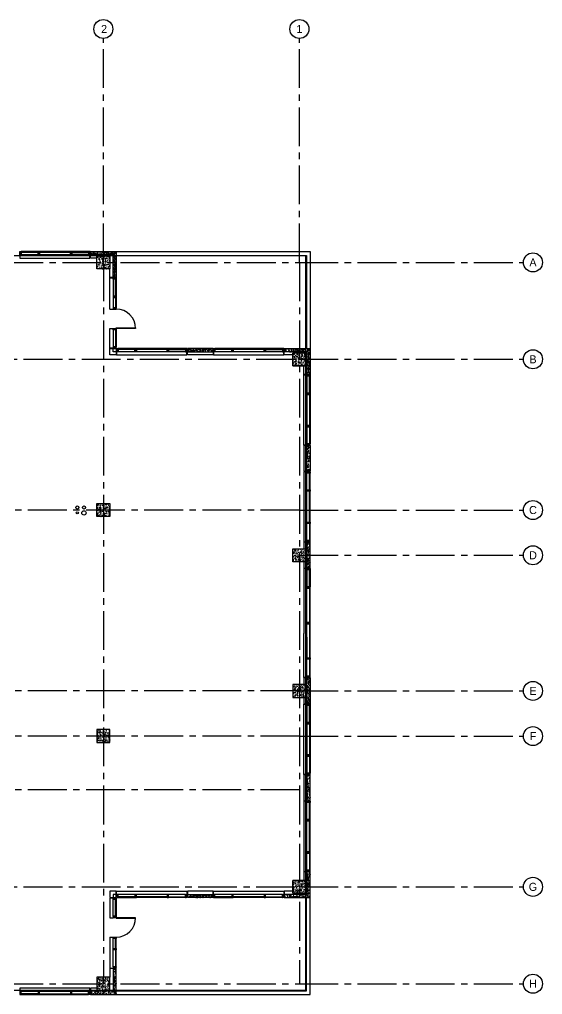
# Model space of a CAD drawing. Header units: inches. Extents: x 6059 to 9323, y 5310 to 7121.
# Drawn here: x 8352 to 9323, y 5310 to 7121 of the extents above; entities that cross this region are included whole.
import ezdxf
from ezdxf.enums import TextEntityAlignment as Align

# ---------------------------------------------------------------- set-up
doc = ezdxf.new("R2010")
doc.units = ezdxf.units.IN
doc.header["$LTSCALE"] = 96
doc.header["$MEASUREMENT"] = 0
doc.header["$PDSIZE"] = 1.5
doc.linetypes.add('CENTER2', pattern=[1.125, 0.75, -0.125, 0.125, -0.125])
doc.layers.get('0').update_dxf_attribs({"linetype": 'CONTINUOUS'})
for name, color, linetype in [('A_0_BLDGRD', 35, 'CENTER2'), ('A_0_COL-GRID', 40, 'CONTINUOUS'), ('A_0_CONST', 11, 'CONTINUOUS'), ('A_0_DIMGRD', 9, 'CENTER2'), ('A_1-8_COL', 7, 'CONTINUOUS'), ('A_1-8_COL_H', 6, 'CONTINUOUS'), ('A_1-8_CW_GLASS', 1, 'CONTINUOUS'), ('A_1-8_CW_GYP', 2, 'CONTINUOUS'), ('A_1-8_CW_MULL', 2, 'CONTINUOUS'), ('A_1-8_CW_PC', 2, 'CONTINUOUS'), ('A_1-8_CW_PC_H', 6, 'CONTINUOUS'), ('A_1-8_CW_SILL', 9, 'CONTINUOUS'), ('A_1-8_SLEEVE', 9, 'CONTINUOUS'), ('A_1_CW_SLAB', 66, 'CONTINUOUS'), ('A_2-8_CW_GLASS', 1, 'CONTINUOUS'), ('A_2-8_CW_GYP', 2, 'CONTINUOUS'), ('A_2-8_CW_MULL', 2, 'CONTINUOUS'), ('A_2-8_CW_SILL', 9, 'CONTINUOUS'), ('A_8-9_COPING', 1, 'CONTINUOUS'), ('A_8_COL', 7, 'CONTINUOUS'), ('A_8_COL_H', 6, 'CONTINUOUS'), ('A_8_CW_GLASS', 1, 'CONTINUOUS'), ('A_8_CW_GYP', 2, 'CONTINUOUS'), ('A_8_CW_MULL', 2, 'CONTINUOUS'), ('A_8_CW_PC_H', 6, 'CONTINUOUS'), ('A_8_CW_PC_P', 2, 'CONTINUOUS'), ('A_8_CW_SILL', 9, 'CONTINUOUS')]:
    doc.layers.add(name, color=color, linetype=linetype)
doc.styles.add('AVANT', font='AVGARDN.TTF')

# ---------------------------------------------------------------- blocks, each defined once
blk = doc.blocks.new('COL_1-8_24X24')
at = {"layer": 'A_1-8_COL_H'}
h = blk.add_hatch(dxfattribs=at)
h.set_pattern_fill('AR-CONC,_I', color=256, style=2)
h.set_pattern_definition([(50, (-6180, -6718.462), (7.172602, -0.6275213), [0.75, -8.25]), (355, (-6180, -6718.462), (-1.3875133, 7.5219213), [0.6, -6.6]), (100.4514, (-6179.402, -6718.5144), (5.785094, 6.8943954), [0.637402, -7.011421]), (46.1842, (-6180, -6716.462), (10.6724105, -1.65519), [1.125, -12.375]), (96.6356, (-6179.111, -6716.6), (9.346627, 9.741179), [0.956103, -10.51713]), (351.1842, (-6180, -6716.462), (9.34662, 9.741186), [0.9, -9.9]), (21, (-6179, -6716.962), (5.9690705, -4.026189), [0.75, -8.25]), (326, (-6179, -6716.962), (2.4331533, 7.2515005), [0.6, -6.6]), (71.4514, (-6178.5026, -6717.2976), (8.4022263, 3.225305), [0.637402, -7.011421]), (37.5, (-6180, -6718.462), (0.12159855, 3.32893854), [0, -6.52, 0, -6.7, 0, -6.625]), (7.5, (-6180, -6718.462), (2.6306954, 3.9441171), [0, -3.82, 0, -6.37, 0, -2.525]), (327.5, (-6182.23, -6718.462), (5.3382244, -0.2255487), [0, -2.5, 0, -7.8, 0, -10.35]), (317.5, (-6183.23, -6718.462), (5.8318617, 1.0010498), [0, -3.25, 0, -5.18, 0, -7.35])])
h.paths.add_polyline_path([(-12, -12), (12, -12), (12, 12), (-12, 12)])
at = {"layer": 'A_0_CONST'}
blk.add_point((0, 0), dxfattribs=at)
at = {"layer": 'A_1-8_COL'}
blk.add_lwpolyline([(-12, -12), (12, -12), (12, 12), (-12, 12)], close=True, dxfattribs=at)
blk = doc.blocks.new('MUL_1-8_EX2')
at = {"layer": 'A_0_CONST'}
blk.add_line((0, 0), (0, -6), dxfattribs=at)
at = {"layer": 'A_1-8_CW_MULL'}
blk.add_lwpolyline([(-1.25, -6), (-1.25, 0), (1.25, 0), (1.25, -0.5), (0.5, -0.5), (0.5, -1.5), (1.25, -1.5), (1.25, -6)], close=True, dxfattribs=at)
blk = doc.blocks.new('MUL_1-8_EX1')
at = {"layer": 'A_0_CONST'}
blk.add_line((0, 0), (0, -6), dxfattribs=at)
at = {"layer": 'A_1-8_CW_MULL'}
blk.add_lwpolyline([(0.5, -1.5), (1.25, -1.5), (1.25, -6), (-1.25, -6), (-1.25, -1.5), (-0.5, -1.5), (-0.5, -0.5), (-1.25, -0.5), (-1.25, 0), (1.25, 0), (1.25, -0.5), (0.5, -0.5)], close=True, dxfattribs=at)
blk = doc.blocks.new('PRE_1-8_COL1')
at = {"layer": 'A_1-8_CW_PC_H'}
h = blk.add_hatch(dxfattribs=at)
h.set_pattern_fill('AR-CONC', color=256, style=0)
h.set_pattern_definition([(50, (-5100, -6744), (7.172602, -0.6275213), [0.75, -8.25]), (355, (-5100, -6744), (-1.3875133, 7.5219213), [0.6, -6.6]), (100.4514, (-5099.402, -6744.052), (5.785094, 6.8943954), [0.637402, -7.011421]), (46.1842, (-5100, -6742), (10.6724105, -1.65519), [1.125, -12.375]), (96.6356, (-5099.111, -6742.138), (9.346627, 9.741179), [0.956103, -10.51713]), (351.1842, (-5100, -6742), (9.34662, 9.741186), [0.9, -9.9]), (21, (-5099, -6742.5), (5.9690705, -4.026189), [0.75, -8.25]), (326, (-5099, -6742.5), (2.433153, 7.2515005), [0.6, -6.6]), (71.4514, (-5098.5026, -6742.8355), (8.4022263, 3.225305), [0.637402, -7.011421]), (37.5, (-5100, -6744), (0.12159855, 3.3289385), [0, -6.52, 0, -6.7, 0, -6.625]), (7.5, (-5100, -6744), (2.6306954, 3.9441171), [0, -3.82, 0, -6.37, 0, -2.525]), (327.5, (-5102.23, -6744), (5.3382244, -0.2255487), [0, -2.5, 0, -7.8, 0, -10.35]), (317.5, (-5103.23, -6744), (5.8318617, 1.0010498), [0, -3.25, 0, -5.18, 0, -7.35])])
h.paths.add_polyline_path([(-24, -6), (24, -6), (24, 0), (-24, 0)])
at = {"layer": 'A_0_CONST'}
blk.add_line((0, 0), (0, -6), dxfattribs=at)
at = {"layer": 'A_1-8_CW_PC'}
blk.add_lwpolyline([(-24, -6), (24, -6), (24, 0), (-24, 0)], close=True, dxfattribs=at)
blk = doc.blocks.new('PRE_8_COL2')
at = {"layer": 'A_8_CW_PC_H'}
h = blk.add_hatch(dxfattribs=at)
h.set_pattern_fill('AR-CONC', color=256, angle=90, style=0)
h.set_pattern_definition([(140, (-4476, -6744), (0.6275213, 7.172602), [0.75, -8.25]), (85, (-4476, -6744), (-7.5219213, -1.3875133), [0.6, -6.6]), (190.4514, (-4475.948, -6743.402), (-6.8943954, 5.785094), [0.637402, -7.011421]), (136.1842, (-4478, -6744), (1.65519, 10.6724105), [1.125, -12.375]), (186.6356, (-4477.862, -6743.111), (-9.741179, 9.346627), [0.956103, -10.51713]), (81.1842, (-4478, -6744), (-9.741186, 9.34662), [0.9, -9.9]), (111, (-4477.5, -6743), (4.026189, 5.9690705), [0.75, -8.25]), (56, (-4477.5, -6743), (-7.2515005, 2.433153), [0.6, -6.6]), (161.4514, (-4477.1645, -6742.5026), (-3.225305, 8.402226), [0.637402, -7.011421]), (127.5, (-4476, -6744), (-3.3289385, 0.12159855), [0, -6.52, 0, -6.7, 0, -6.625]), (97.5, (-4476, -6744), (-3.9441171, 2.6306954), [0, -3.82, 0, -6.37, 0, -2.525]), (57.5, (-4476, -6746.23), (0.2255487, 5.3382244), [0, -2.5, 0, -7.8, 0, -10.35]), (47.5, (-4476, -6747.23), (-1.0010498, 5.8318617), [0, -3.25, 0, -5.18, 0, -7.35])])
h.paths.add_polyline_path([(6, -48), (6, -6), (48, -6), (48, 0), (0, 0), (0, -48)])
at = {"layer": 'A_0_CONST'}
for p, q in [((6, -6), (0, 0)), ((24, 0), (24, -6)), ((0, -24), (6, -24))]:
    blk.add_line(p, q, dxfattribs=at)
at = {"layer": 'A_8_CW_PC_P'}
blk.add_lwpolyline([(6, -48), (6, -6), (48, -6), (48, 0), (0, 0), (0, -48)], close=True, dxfattribs=at)
blk = doc.blocks.new('MUL_8_EX1')
at = {"layer": 'A_0_CONST'}
blk.add_line((0, 0), (0, -6), dxfattribs=at)
at = {"layer": 'A_8_CW_MULL'}
blk.add_lwpolyline([(-0.5, -1.5), (-1.25, -1.5), (-1.25, -6), (1.25, -6), (1.25, -1.5), (0.5, -1.5), (0.5, -0.5), (1.25, -0.5), (1.25, 0), (-1.25, 0), (-1.25, -0.5), (-0.5, -0.5)], close=True, dxfattribs=at)
blk = doc.blocks.new('MUL_8_EX2')
at = {"layer": 'A_0_CONST'}
blk.add_line((0, 0), (0, -6), dxfattribs=at)
at = {"layer": 'A_8_CW_MULL'}
blk.add_lwpolyline([(-1.25, -6), (-1.25, 0), (1.25, 0), (1.25, -0.5), (0.5, -0.5), (0.5, -1.5), (1.25, -1.5), (1.25, -6)], close=True, dxfattribs=at)
blk = doc.blocks.new('PRE_8_COL1')
at = {"layer": 'A_8_CW_PC_H'}
h = blk.add_hatch(dxfattribs=at)
h.set_pattern_fill('AR-CONC', color=256, style=0)
h.set_pattern_definition([(50, (-5100, -6744), (7.172602, -0.6275213), [0.75, -8.25]), (355, (-5100, -6744), (-1.3875133, 7.5219213), [0.6, -6.6]), (100.4514, (-5099.402, -6744.052), (5.785094, 6.8943954), [0.637402, -7.011421]), (46.1842, (-5100, -6742), (10.6724105, -1.65519), [1.125, -12.375]), (96.6356, (-5099.111, -6742.138), (9.346627, 9.741179), [0.956103, -10.51713]), (351.1842, (-5100, -6742), (9.34662, 9.741186), [0.9, -9.9]), (21, (-5099, -6742.5), (5.9690705, -4.026189), [0.75, -8.25]), (326, (-5099, -6742.5), (2.433153, 7.2515005), [0.6, -6.6]), (71.4514, (-5098.5026, -6742.8355), (8.4022263, 3.225305), [0.637402, -7.011421]), (37.5, (-5100, -6744), (0.12159855, 3.3289385), [0, -6.52, 0, -6.7, 0, -6.625]), (7.5, (-5100, -6744), (2.6306954, 3.9441171), [0, -3.82, 0, -6.37, 0, -2.525]), (327.5, (-5102.23, -6744), (5.3382244, -0.2255487), [0, -2.5, 0, -7.8, 0, -10.35]), (317.5, (-5103.23, -6744), (5.8318617, 1.0010498), [0, -3.25, 0, -5.18, 0, -7.35])])
h.paths.add_polyline_path([(-24, -6), (24, -6), (24, 0), (-24, 0)])
at = {"layer": 'A_0_CONST'}
blk.add_line((0, 0), (0, -6), dxfattribs=at)
at = {"layer": 'A_8_CW_PC_P'}
blk.add_lwpolyline([(-24, -6), (24, -6), (24, 0), (-24, 0)], close=True, dxfattribs=at)
blk = doc.blocks.new('MUL_2-8_EX1')
at = {"layer": 'A_0_CONST'}
blk.add_line((0, 0), (0, -6), dxfattribs=at)
at = {"layer": 'A_2-8_CW_MULL'}
blk.add_lwpolyline([(-0.5, -1.5), (-1.25, -1.5), (-1.25, -6), (1.25, -6), (1.25, -1.5), (0.5, -1.5), (0.5, -0.5), (1.25, -0.5), (1.25, 0), (-1.25, 0), (-1.25, -0.5), (-0.5, -0.5)], close=True, dxfattribs=at)
blk = doc.blocks.new('MUL_2-8_EX2')
at = {"layer": 'A_0_CONST'}
blk.add_line((0, 0), (0, -6), dxfattribs=at)
at = {"layer": 'A_2-8_CW_MULL'}
blk.add_lwpolyline([(-1.25, -6), (-1.25, 0), (1.25, 0), (1.25, -0.5), (0.5, -0.5), (0.5, -1.5), (1.25, -1.5), (1.25, -6)], close=True, dxfattribs=at)
blk = doc.blocks.new('COL_8_24X24')
at = {"layer": 'A_8_COL_H'}
h = blk.add_hatch(dxfattribs=at)
h.set_pattern_fill('AR-CONC,_I', color=256, style=2)
h.set_pattern_definition([(50, (-6180, -6718.462), (7.172602, -0.6275213), [0.75, -8.25]), (355, (-6180, -6718.462), (-1.3875133, 7.5219213), [0.6, -6.6]), (100.4514, (-6179.402, -6718.5144), (5.785094, 6.8943954), [0.637402, -7.011421]), (46.1842, (-6180, -6716.462), (10.6724105, -1.65519), [1.125, -12.375]), (96.6356, (-6179.111, -6716.6), (9.346627, 9.741179), [0.956103, -10.51713]), (351.1842, (-6180, -6716.462), (9.34662, 9.741186), [0.9, -9.9]), (21, (-6179, -6716.962), (5.9690705, -4.026189), [0.75, -8.25]), (326, (-6179, -6716.962), (2.4331533, 7.2515005), [0.6, -6.6]), (71.4514, (-6178.5026, -6717.2976), (8.4022263, 3.225305), [0.637402, -7.011421]), (37.5, (-6180, -6718.462), (0.12159855, 3.32893854), [0, -6.52, 0, -6.7, 0, -6.625]), (7.5, (-6180, -6718.462), (2.6306954, 3.9441171), [0, -3.82, 0, -6.37, 0, -2.525]), (327.5, (-6182.23, -6718.462), (5.3382244, -0.2255487), [0, -2.5, 0, -7.8, 0, -10.35]), (317.5, (-6183.23, -6718.462), (5.8318617, 1.0010498), [0, -3.25, 0, -5.18, 0, -7.35])])
h.paths.add_polyline_path([(-12, -12), (12, -12), (12, 12), (-12, 12)])
at = {"layer": 'A_0_CONST'}
blk.add_point((0, 0), dxfattribs=at)
at = {"layer": 'A_8_COL'}
blk.add_lwpolyline([(-12, -12), (12, -12), (12, 12), (-12, 12)], close=True, dxfattribs=at)
blk = doc.blocks.new('grid-bbl')
at = {"color": 1, "linetype": 'Continuous'}
blk.add_circle((0, 0.25), 0.184, dxfattribs=at)
at = {"style": 'AVANT'}
blk.add_attdef('-', text='', height=0.156, dxfattribs=at).set_placement((0, 0.25), align=Align.MIDDLE_CENTER)

msp = doc.modelspace()

# ---------------------------------------------------------------- linework, layer by layer
at = {"layer": 'A_0_BLDGRD'}
for p, q in [((6704, 6670), (8872, 6670)), ((8508, 6670), (8508, 5330)), ((8872, 6670), (8872, 5330)), ((6524, 6490), (8872, 6490)), ((8872, 6210), (6344, 6210)), ((8872, 5874), (6344, 5874)), ((8872, 5790), (6344, 5790)), ((8872, 5690), (6316, 5690)), ((6524, 5510), (8872, 5510)), ((6704, 5330), (8872, 5330))]:
    msp.add_line(p, q, dxfattribs=at)
at = {"layer": 'A_0_DIMGRD'}
for p, q in [((8508, 6670), (8508, 7086)), ((8872, 6670), (8872, 7086)), ((8872, 6670), (9288, 6670)), ((8872, 6490), (9288, 6490)), ((8872, 6210), (9288, 6210)), ((8872, 6126), (9288, 6126)), ((8872, 5874), (9288, 5874)), ((8872, 5790), (9288, 5790)), ((8872, 5510), (9288, 5510)), ((8872, 5330), (9288, 5330))]:
    msp.add_line(p, q, dxfattribs=at)
at = {"layer": 'A_1-8_CW_GLASS'}
for p, q in [((8355.2, 6689.5), (8386.7, 6689.5)), ((8386.7, 6688.5), (8355.2, 6688.5)), ((8446.7, 6689.5), (8389.2, 6689.5)), ((8446.7, 6688.5), (8389.2, 6688.5)), ((8480.7, 6689.5), (8449.2, 6689.5)), ((8449.2, 6688.5), (8480.7, 6688.5)), ((8890.5, 6427.2), (8890.5, 6458.7)), ((8891.5, 6458.7), (8891.5, 6427.2)), ((8890.5, 6424.7), (8890.5, 6367.2)), ((8891.5, 6424.7), (8891.5, 6367.2)), ((8890.5, 6364.7), (8890.5, 6333.2)), ((8891.5, 6333.2), (8891.5, 6364.7)), ((8890.5, 6247.2), (8890.5, 6278.7)), ((8891.5, 6278.7), (8891.5, 6247.2)), ((8890.5, 6187.2), (8890.5, 6244.7)), ((8891.5, 6187.2), (8891.5, 6244.7)), ((8890.5, 6184.7), (8890.5, 6153.2)), ((8891.5, 6153.2), (8891.5, 6184.7)), ((8890.5, 6067.2), (8890.5, 6098.7)), ((8891.5, 6098.7), (8891.5, 6067.2)), ((8890.5, 6064.7), (8890.5, 6001.2)), ((8891.5, 6001.2), (8891.5, 6064.7)), ((8890.5, 5998.7), (8890.5, 5973.7)), ((8891.5, 5973.7), (8891.5, 5998.7)), ((8890.5, 5932.7), (8890.5, 5901.2)), ((8891.5, 5901.2), (8891.5, 5932.7))]:
    msp.add_line(p, q, dxfattribs=at)
at = {"layer": 'A_1-8_CW_GYP'}
for points in [[(8886, 6330), (8880, 6330), (8880, 6282), (8886, 6282)], [(8886, 6150), (8880, 6150), (8880, 6138)], [(8880, 6114), (8880, 6102), (8886, 6102)]]:
    msp.add_lwpolyline(points, dxfattribs=at)
at = {"layer": 'A_1-8_CW_SILL'}
for p, q in [((8480.7, 6690), (8355.2, 6690)), ((8480.7, 6684), (8355.2, 6684)), ((8886, 6458.7), (8886, 6333.2)), ((8892, 6458.7), (8892, 6333.2)), ((8886, 6153.2), (8886, 6278.7)), ((8892, 6153.2), (8892, 6278.7)), ((8886, 6098.7), (8886, 6067.2)), ((8892, 6098.7), (8892, 6067.2)), ((8886, 5973.7), (8886, 6064.7)), ((8892, 5973.7), (8892, 6064.7)), ((8886, 5901.2), (8886, 5932.7))]:
    msp.add_line(p, q, dxfattribs=at)
for points in [[(8352.7, 6684), (8352.7, 6678), (8483.2, 6678), (8483.2, 6684)], [(8886, 6330.7), (8880, 6330.7), (8880, 6461.2), (8886, 6461.2)], [(8886, 6281.2), (8880, 6281.2), (8880, 6150.7), (8886, 6150.7)], [(8886, 6101.2), (8880, 6101.2), (8880, 5980.5)]]:
    msp.add_lwpolyline(points, dxfattribs=at)
at = {"layer": 'A_1-8_SLEEVE'}
for centre, radius in [((8459.7, 6214.7), 3), ((8472, 6214.7), 3), ((8459.7, 6204.7), 2), ((8472, 6204.7), 4)]:
    msp.add_circle(centre, radius, dxfattribs=at)
at = {"layer": 'A_1_CW_SLAB'}
msp.add_lwpolyline([(7052, 5318), (8884, 5318), (8884, 6682), (7052, 6682)], dxfattribs=at)
at = {"layer": 'A_2-8_CW_GLASS'}
for p, q in [((8890.5, 5973.7), (8890.5, 5935.2)), ((8891.5, 5973.7), (8891.5, 5935.2)), ((8890.5, 5815.2), (8890.5, 5846.7)), ((8891.5, 5846.7), (8891.5, 5815.2)), ((8890.5, 5812.7), (8890.5, 5755.2)), ((8891.5, 5812.7), (8891.5, 5755.2)), ((8890.5, 5752.7), (8890.5, 5721.2)), ((8891.5, 5721.2), (8891.5, 5752.7)), ((8890.5, 5635.2), (8890.5, 5666.7)), ((8891.5, 5666.7), (8891.5, 5635.2)), ((8890.5, 5575.2), (8890.5, 5632.7)), ((8891.5, 5575.2), (8891.5, 5632.7)), ((8890.5, 5572.7), (8890.5, 5541.2)), ((8891.5, 5541.2), (8891.5, 5572.7)), ((8386.7, 5311.5), (8355.2, 5311.5)), ((8355.2, 5310.5), (8386.7, 5310.5)), ((8389.2, 5311.5), (8446.7, 5311.5)), ((8389.2, 5310.5), (8446.7, 5310.5)), ((8449.2, 5311.5), (8480.7, 5311.5)), ((8480.7, 5310.5), (8449.2, 5310.5))]:
    msp.add_line(p, q, dxfattribs=at)
at = {"layer": 'A_2-8_CW_GYP'}
msp.add_lwpolyline([(8886, 5718), (8880, 5718), (8880, 5670), (8886, 5670)], dxfattribs=at)
at = {"layer": 'A_2-8_CW_SILL'}
for p, q in [((8886, 5973.7), (8886, 5935.2)), ((8892, 5935.2), (8892, 5973.7)), ((8892, 5901.2), (8892, 5932.7)), ((8886, 5846.7), (8886, 5721.2)), ((8892, 5846.7), (8892, 5721.2)), ((8886, 5541.2), (8886, 5666.7)), ((8892, 5541.2), (8892, 5666.7)), ((8355.2, 5316), (8480.7, 5316)), ((8355.2, 5310), (8480.7, 5310))]:
    msp.add_line(p, q, dxfattribs=at)
for points in [[(8886, 5898.7), (8880, 5898.7), (8880, 5980.5)], [(8886, 5718.7), (8880, 5718.7), (8880, 5849.2), (8886, 5849.2)], [(8886, 5669.2), (8880, 5669.2), (8880, 5538.7), (8886, 5538.7)], [(8483.2, 5316), (8483.2, 5322), (8352.7, 5322), (8352.7, 5316)]]:
    msp.add_lwpolyline(points, dxfattribs=at)
at = {"layer": 'A_2-8_CW_SILL', "color": 2}
for points in [[(8886, 5898), (8880, 5898), (8880, 5886)], [(8880, 5862), (8880, 5850), (8886, 5850)]]:
    msp.add_lwpolyline(points, dxfattribs=at)
at = {"layer": 'A_8-9_COPING'}
for points in [[(8532, 6690), (8892, 6690), (8892, 6510)], [(8532, 6683), (8885, 6683), (8885, 6510)], [(8532, 5310), (8892, 5310), (8892, 5490)], [(8532, 5317), (8885, 5317), (8885, 5490)]]:
    msp.add_lwpolyline(points, dxfattribs=at)
at = {"layer": 'A_8_COL'}
for points in [[(8860, 6502), (8884, 6502), (8884, 6478), (8860, 6478)], [(8860, 5498), (8884, 5498), (8884, 5522), (8860, 5522)]]:
    msp.add_lwpolyline(points, close=True, dxfattribs=at)
at = {"layer": 'A_8_CW_GLASS'}
for p, q in [((8530.5, 6607.2), (8530.5, 6638.7)), ((8531.5, 6638.7), (8531.5, 6607.2)), ((8530.5, 6604.7), (8530.5, 6585.7)), ((8531.5, 6604.7), (8531.5, 6585.7)), ((8530.5, 6544.7), (8530.5, 6513.2)), ((8531.5, 6513.2), (8531.5, 6544.7)), ((8535.2, 6509.5), (8566.7, 6509.5)), ((8566.7, 6508.5), (8535.2, 6508.5)), ((8626.7, 6509.5), (8569.2, 6509.5)), ((8626.7, 6508.5), (8569.2, 6508.5)), ((8660.7, 6509.5), (8629.2, 6509.5)), ((8629.2, 6508.5), (8660.7, 6508.5)), ((8715.2, 6509.5), (8746.7, 6509.5)), ((8746.7, 6508.5), (8715.2, 6508.5)), ((8806.7, 6509.5), (8749.2, 6509.5)), ((8806.7, 6508.5), (8749.2, 6508.5)), ((8840.7, 6509.5), (8809.2, 6509.5)), ((8809.2, 6508.5), (8840.7, 6508.5)), ((8566.7, 5491.5), (8535.2, 5491.5)), ((8535.2, 5490.5), (8566.7, 5490.5)), ((8626.7, 5491.5), (8569.2, 5491.5)), ((8626.7, 5490.5), (8569.2, 5490.5)), ((8629.2, 5491.5), (8660.7, 5491.5)), ((8660.7, 5490.5), (8629.2, 5490.5)), ((8746.7, 5491.5), (8715.2, 5491.5)), ((8715.2, 5490.5), (8746.7, 5490.5)), ((8806.7, 5491.5), (8749.2, 5491.5)), ((8806.7, 5490.5), (8749.2, 5490.5)), ((8809.2, 5491.5), (8840.7, 5491.5)), ((8840.7, 5490.5), (8809.2, 5490.5)), ((8530.5, 5455.2), (8530.5, 5486.7)), ((8531.5, 5486.7), (8531.5, 5455.2)), ((8530.5, 5395.2), (8530.5, 5414.2)), ((8531.5, 5395.2), (8531.5, 5414.2)), ((8530.5, 5392.7), (8530.5, 5361.2)), ((8531.5, 5361.2), (8531.5, 5392.7))]:
    msp.add_line(p, q, dxfattribs=at)
for points in [[(8568, 6547.2), (8532, 6547.2), (8532, 6548.2), (8568, 6548.2)], [(8568, 5452.7), (8532, 5452.7), (8532, 5451.7), (8568, 5451.7)]]:
    msp.add_lwpolyline(points, close=True, dxfattribs=at)
for centre, start, end in [((8532, 6547.2), 0, 90), ((8532, 5452.7), 270, 0)]:
    msp.add_arc(centre, 36, start, end, dxfattribs=at)
at = {"layer": 'A_8_CW_GYP'}
for points in [[(8496, 6678), (8484, 6678), (8484, 6684)], [(8526, 6642), (8520, 6642), (8520, 6658)], [(8712, 6504), (8712, 6498), (8664, 6498), (8664, 6504)], [(8860, 6498), (8844, 6498), (8844, 6504)], [(8886, 6462), (8880, 6462), (8880, 6478)], [(8886, 5538), (8880, 5538), (8880, 5522)], [(8712, 5496), (8712, 5502), (8664, 5502), (8664, 5496)], [(8860, 5502), (8844, 5502), (8844, 5496)], [(8526, 5358), (8520, 5358), (8520, 5342)], [(8496, 5322), (8484, 5322), (8484, 5316)]]:
    msp.add_lwpolyline(points, dxfattribs=at)
at = {"layer": 'A_8_CW_MULL'}
for points in [[(8532, 6504), (8526, 6504), (8526, 6510), (8532, 6510)], [(8532, 5496), (8526, 5496), (8526, 5490), (8532, 5490)]]:
    msp.add_lwpolyline(points, close=True, dxfattribs=at)
at = {"layer": 'A_8_CW_SILL'}
for p, q in [((8526, 6638.7), (8526, 6585.7)), ((8532, 6638.7), (8532, 6585.7)), ((8520, 6583.2), (8526, 6583.2)), ((8520, 6547.2), (8526, 6547.2)), ((8526, 6544.7), (8526, 6513.2)), ((8532, 6544.7), (8532, 6513.2)), ((8660.7, 6510), (8535.2, 6510)), ((8660.7, 6504), (8535.2, 6504)), ((8840.7, 6510), (8715.2, 6510)), ((8840.7, 6504), (8715.2, 6504)), ((8660.7, 5496), (8535.2, 5496)), ((8660.7, 5490), (8535.2, 5490)), ((8840.7, 5496), (8715.2, 5496)), ((8840.7, 5490), (8715.2, 5490)), ((8526, 5455.2), (8526, 5486.7)), ((8532, 5455.2), (8532, 5486.7)), ((8520, 5452.7), (8526, 5452.7)), ((8520, 5416.7), (8526, 5416.7)), ((8526, 5361.2), (8526, 5414.2)), ((8532, 5361.2), (8532, 5414.2))]:
    msp.add_line(p, q, dxfattribs=at)
for points in [[(8520, 6583.2), (8520, 6641.2), (8526, 6641.2)], [(8526, 6510.7), (8520, 6510.7), (8520, 6547.2)], [(8532, 6504), (8532, 6498), (8520, 6498), (8520, 6510), (8526, 6510)], [(8532.7, 6504), (8532.7, 6498), (8663.2, 6498), (8663.2, 6504)], [(8712.7, 6504), (8712.7, 6498), (8843.2, 6498), (8843.2, 6504)], [(8532, 5496), (8532, 5502), (8520, 5502), (8520, 5490), (8526, 5490)], [(8526, 5489.2), (8520, 5489.2), (8520, 5452.7)], [(8532.7, 5496), (8532.7, 5502), (8663.2, 5502), (8663.2, 5496)], [(8712.7, 5496), (8712.7, 5502), (8843.2, 5502), (8843.2, 5496)], [(8520, 5416.7), (8520, 5358.7), (8526, 5358.7)]]:
    msp.add_lwpolyline(points, dxfattribs=at)

# ---------------------------------------------------------------- block references
for name, p in [('MUL_1-8_EX2', (8354, 6690)), ('MUL_1-8_EX1', (8388, 6690)), ('MUL_1-8_EX1', (8448, 6690)), ('MUL_8_EX2', (8534, 6510)), ('PRE_8_COL1', (8688, 6510)), ('MUL_8_EX2', (8714, 6510)), ('COL_8_24X24', (8872, 6490))]:
    msp.add_blockref(name, p)
at = {"xscale": -1}
for name, p in [('MUL_1-8_EX2', (8482, 6690)), ('PRE_8_COL2', (8532, 6690)), ('COL_1-8_24X24', (8508, 6670)), ('MUL_8_EX1', (8568, 6510)), ('MUL_8_EX1', (8748, 6510)), ('PRE_8_COL2', (8892, 6510)), ('COL_1-8_24X24', (8508, 6210))]:
    msp.add_blockref(name, p, dxfattribs=at)
for name, p, rotation in [('MUL_8_EX2', (8532, 6640), 270), ('MUL_8_EX1', (8532, 6606), 270), ('MUL_8_EX2', (8532, 6546), 270), ('MUL_1-8_EX2', (8892, 6460), 270), ('MUL_1-8_EX2', (8892, 6280), 270), ('MUL_1-8_EX1', (8892, 6246), 270), ('MUL_1-8_EX1', (8892, 6186), 270), ('PRE_1-8_COL1', (8892, 6126), 270), ('MUL_2-8_EX2', (8892, 6100), 270), ('MUL_2-8_EX1', (8892, 6066), 270), ('MUL_2-8_EX1', (8892, 6000), 270), ('COL_1-8_24X24', (8872, 5874), 270), ('COL_1-8_24X24', (8508, 5790), 180), ('PRE_1-8_COL1', (8892, 5694), 270), ('PRE_8_COL2', (8892, 5490), 180), ('MUL_8_EX1', (8568, 5490), 180), ('MUL_8_EX1', (8748, 5490), 180), ('MUL_8_EX2', (8532, 5415.5), 270), ('PRE_8_COL2', (8532, 5310), 180), ('COL_1-8_24X24', (8508, 5330), 180), ('MUL_2-8_EX1', (8388, 5310), 180), ('MUL_2-8_EX1', (8448, 5310), 180), ('MUL_2-8_EX2', (8482, 5310), 180)]:
    msp.add_blockref(name, p, dxfattribs=dict(rotation=rotation))
for name, p, rotation in [('MUL_8_EX2', (8532, 6584.5), 270), ('MUL_1-8_EX1', (8892, 6426), 270), ('MUL_1-8_EX1', (8892, 6366), 270), ('MUL_1-8_EX2', (8892, 6332), 270), ('PRE_1-8_COL1', (8892, 6306), 270), ('MUL_1-8_EX2', (8892, 6152), 270), ('COL_1-8_24X24', (8872, 6126), 270), ('MUL_2-8_EX1', (8892, 5934), 270), ('MUL_2-8_EX2', (8892, 5900), 270), ('PRE_1-8_COL1', (8892, 5874), 270), ('COL_8_24X24', (8872, 5510), 180), ('MUL_8_EX2', (8534, 5490), 180), ('PRE_8_COL1', (8688, 5490), 180), ('MUL_8_EX2', (8714, 5490), 180), ('MUL_8_EX2', (8532, 5454), 270), ('MUL_8_EX1', (8532, 5394), 270), ('MUL_8_EX2', (8532, 5360), 270), ('MUL_2-8_EX2', (8354, 5310), 180)]:
    msp.add_blockref(name, p, dxfattribs=dict(at, rotation=rotation))
at = {"layer": 'A_0_COL-GRID'}
ref = msp.add_blockref('grid-bbl', (8508, 7079.6), dxfattribs=dict(at, xscale=96, yscale=96, zscale=96))
ref.add_attrib('-', '2', dxfattribs={"layer": '0', "height": 15, "style": 'AVANT'}).set_placement((8509.4, 7103.6), align=Align.MIDDLE_CENTER)
at = {"layer": 'A_0_COL-GRID', "xscale": 96, "yscale": 96, "zscale": 96}
for p, values in [((8872, 7079.6), {'-': '1'}), ((9305.6, 6646), {'-': 'A'}), ((9305.6, 6466), {'-': 'B'}), ((9305.6, 6186), {'-': 'C'}), ((9305.6, 6102), {'-': 'D'}), ((9305.6, 5850), {'-': 'E'}), ((9305.6, 5766), {'-': 'F'}), ((9305.6, 5486), {'-': 'G'}), ((9305.6, 5306), {'-': 'H'})]:
    msp.add_blockref('grid-bbl', p, dxfattribs=at).add_auto_attribs(values)
at = {"layer": 'A_2-8_CW_MULL', "rotation": 270}
for name, p in [('MUL_1-8_EX2', (8892, 5848)), ('MUL_2-8_EX2', (8892, 5668)), ('MUL_2-8_EX1', (8892, 5634)), ('MUL_2-8_EX1', (8892, 5574))]:
    msp.add_blockref(name, p, dxfattribs=at)
at = {"layer": 'A_2-8_CW_MULL', "xscale": -1, "rotation": 270}
for name, p in [('MUL_1-8_EX1', (8892, 5814)), ('MUL_1-8_EX1', (8892, 5754)), ('MUL_1-8_EX2', (8892, 5720)), ('MUL_2-8_EX2', (8892, 5540))]:
    msp.add_blockref(name, p, dxfattribs=at)
at = {"layer": 'A_8_CW_GLASS', "xscale": -1, "rotation": 270}
msp.add_blockref('MUL_8_EX2', (8532, 6512), dxfattribs=at)
at = {"layer": 'A_8_CW_GLASS', "xscale": -1}
for name, p in [('MUL_8_EX1', (8628, 6510)), ('MUL_8_EX2', (8662, 6510)), ('MUL_8_EX1', (8808, 6510)), ('MUL_8_EX2', (8842, 6510))]:
    msp.add_blockref(name, p, dxfattribs=at)
at = {"layer": 'A_8_CW_GLASS'}
for name, p, rotation in [('MUL_8_EX2', (8532, 5488), 270), ('MUL_8_EX1', (8628, 5490), 180), ('MUL_8_EX2', (8662, 5490), 180), ('MUL_8_EX1', (8808, 5490), 180), ('MUL_8_EX2', (8842, 5490), 180)]:
    msp.add_blockref(name, p, dxfattribs=dict(at, rotation=rotation))

doc.saveas('drawing.dxf')
